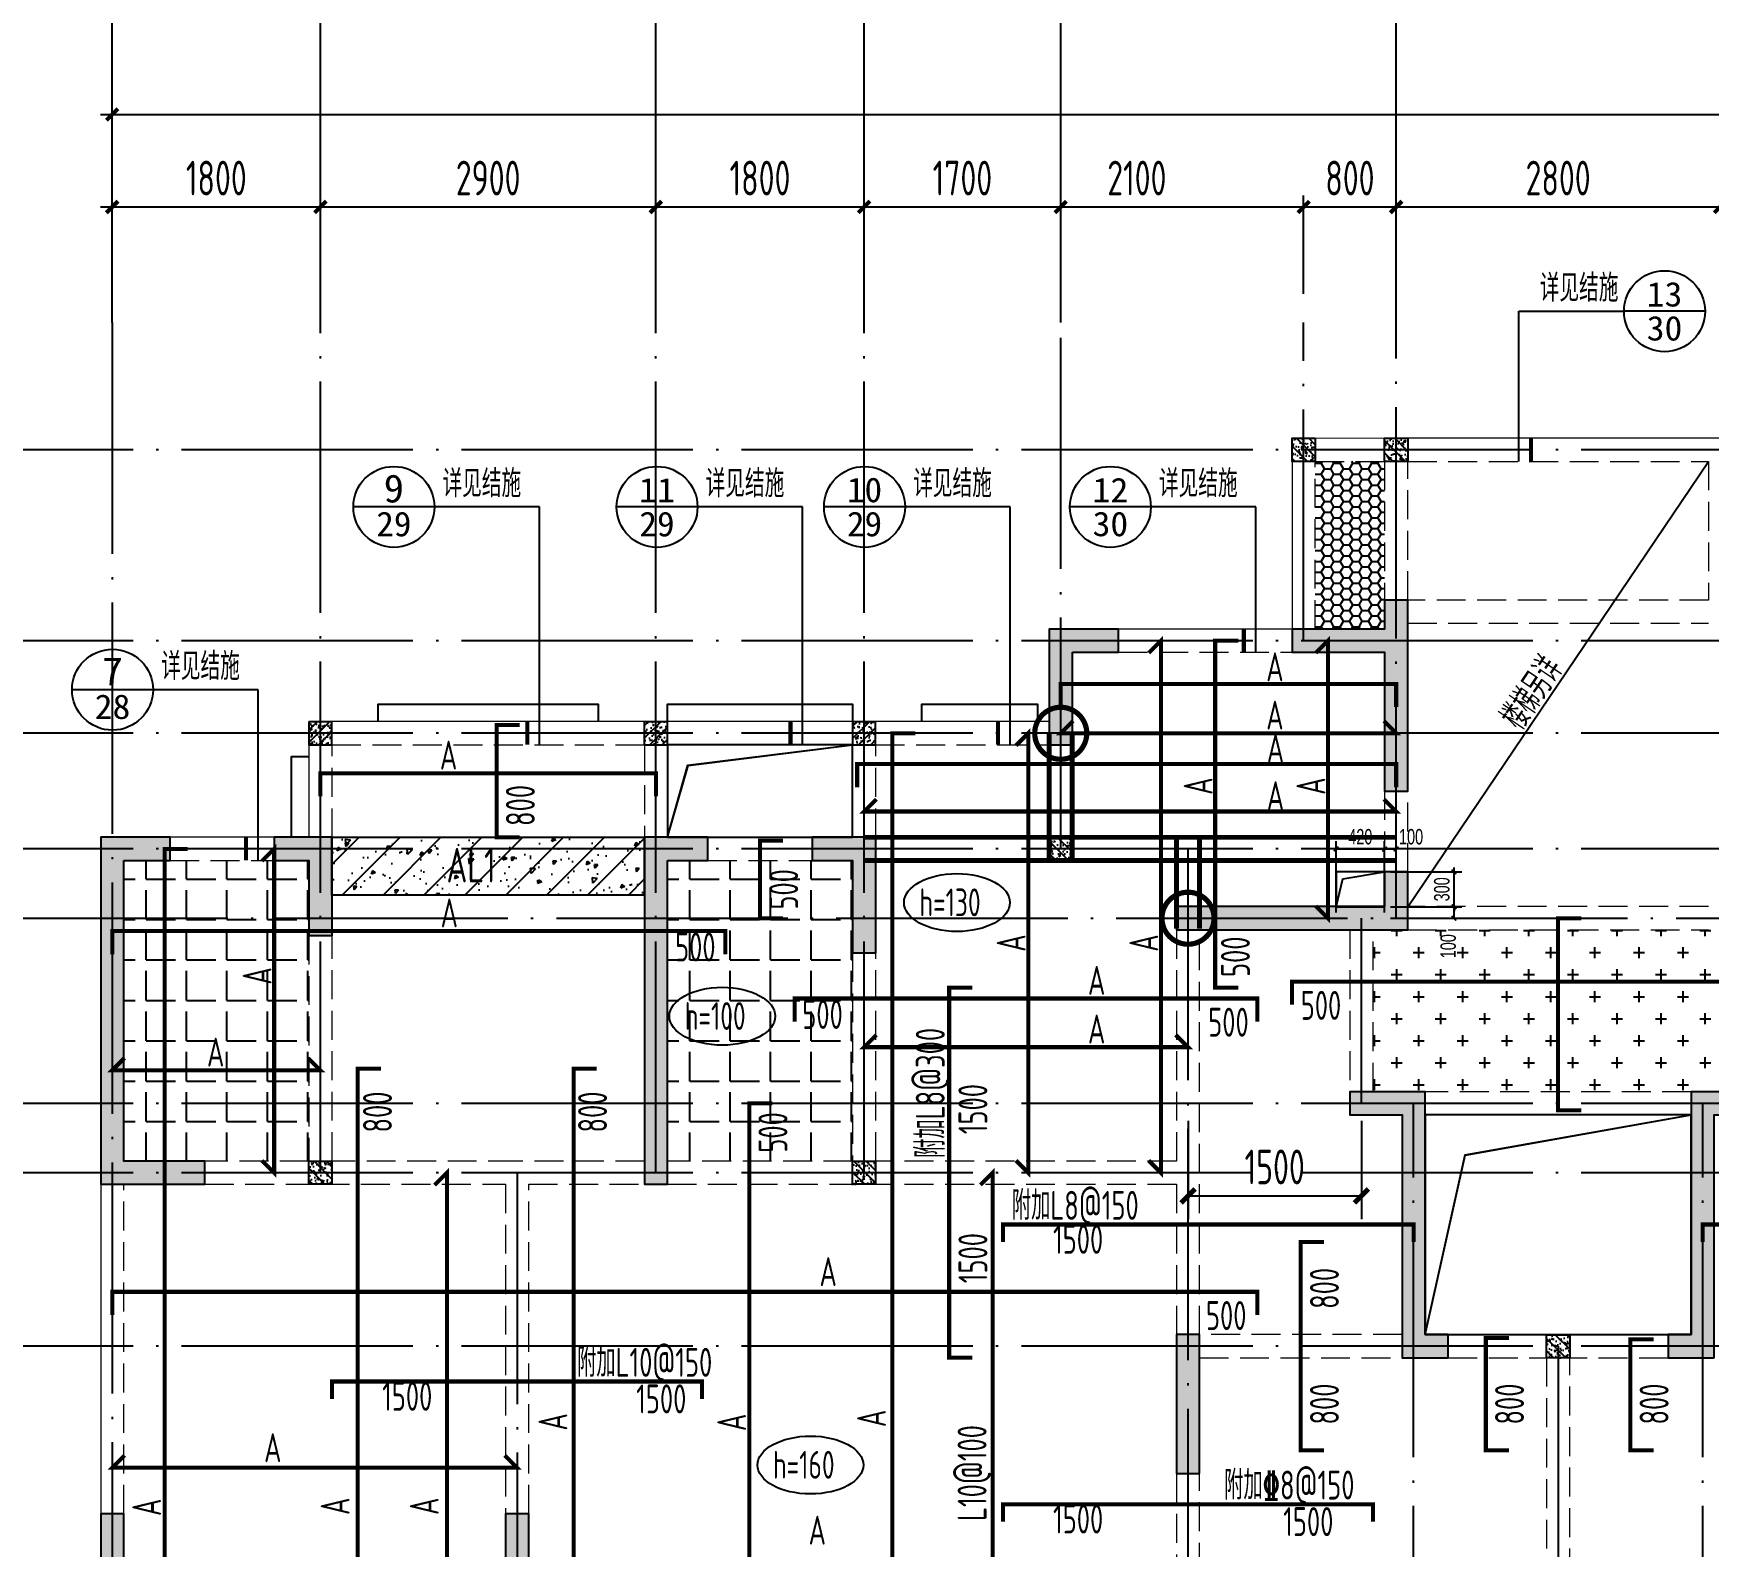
# Model space of a CAD drawing. Extents: x -1712635 to -854203, y -534641 to -21985.
# Drawn here: x -1248353 to -1233873, y -293779 to -280698 of the extents above; entities that cross this region are included whole.
import ezdxf
from ezdxf.enums import TextEntityAlignment as Align

# ---------------------------------------------------------------- set-up
doc = ezdxf.new("R2010")
doc.units = 0
doc.header["$LTSCALE"] = 1000
for name, pattern in [('DASH', [0.35, 0.25, -0.1]), ('DASHED', [0.75, 0.5, -0.25]), ('DOTE', [2.42, 2, -0.2, 0.02, -0.2])]:
    doc.linetypes.add(name, pattern=pattern)
doc.layers.get('0').update_dxf_attribs({"linetype": 'CONTINUOUS'})
doc.layers.get('Defpoints').update_dxf_attribs({"linetype": 'CONTINUOUS'})
doc.layers.add('+公共字体', color=7, linetype='CONTINUOUS', lineweight=20)
for name, color, linetype in [('A-AXIS', 1, 'CONTINUOUS'), ('A-DOTE', 10, 'DOTE'), ('BEAM', 4, 'DASHED'), ('DIM_IDEN', 67, 'CONTINUOUS'), ('PUB_TEXT', 2, 'CONTINUOUS'), ('ROOF', 183, 'CONTINUOUS'), ('S-B板填充', 251, 'CONTINUOUS'), ('S-B板标注', 3, 'CONTINUOUS'), ('S-B板配筋', 6, 'CONTINUOUS'), ('S-B板配筋号', 7, 'CONTINUOUS'), ('S-C承台编号', 6, 'CONTINUOUS'), ('S-D洞口', 4, 'CONTINUOUS'), ('S-D洞口标注', 3, 'CONTINUOUS'), ('S-L主梁线', 4, 'DASH'), ('S-Q墙填充', 252, 'CONTINUOUS'), ('S-Q墙实线', 6, 'CONTINUOUS'), ('S-Q墙标注', 3, 'CONTINUOUS'), ('S-Y一般标注', 3, 'CONTINUOUS'), ('S-板正筋', 2, 'CONTINUOUS'), ('S-构造柱', 212, 'CONTINUOUS'), ('TEXT', 2, 'CONTINUOUS'), ('水平筋标注', 7, 'CONTINUOUS'), ('看线', 251, 'CONTINUOUS')]:
    doc.layers.add(name, color=color, linetype=linetype)
doc.layers.add('配箍校核', color=34, linetype='CONTINUOUS', plot=False)
doc.styles.add('_TCH_AXIS', font='COMPLEX', dxfattribs={"bigfont": 'GBCBIG'})
doc.styles.add('_TCH_LABEL', font='simhei.ttf')
doc.styles.add('TSSD_DIMENSION', font='Tssdeng.shx', dxfattribs={"width": 0.7, "bigfont": 'tssdchn.shx'})
doc.styles.add('TSSD_REIN', font='tssdeng.shx', dxfattribs={"width": 0.7, "height": 300, "bigfont": 'tssdchn.shx'})
doc.styles.add('结构文字', font='zstxt.shx', dxfattribs={"width": 0.7, "bigfont": 'zshz.shx'})
doc.dimstyles.new('STRUCK', dxfattribs={"dimtxt": 400, "dimasz": 121, "dimexe": 200, "dimexo": 150, "dimgap": 115, "dimtad": 1, "dimdec": 0, "dimdsep": 46, "dimtxsty": '结构文字', "dimblk": 'ARCHTICK', "dimcen": 400, "dimclrd": 3, "dimclre": 3, "dimclrt": 7, "dimadec": 0, "dimazin": 0, "dimtfac": 1, "dimtdec": 0, "dimtix": 1, "dimtmove": 2, "dimatfit": 3, "dimldrblk": '_DIMX', "dimfxl": 0, "dimtolj": 1, "dimtzin": 0, "dimarcsym": 0})
doc.dimstyles.new('STRUCK30', dxfattribs={"dimscale": 0.33333, "dimtxt": 400, "dimasz": 121, "dimexe": 200, "dimexo": 150, "dimgap": 115, "dimtad": 1, "dimdec": 0, "dimdsep": 46, "dimtxsty": '结构文字', "dimblk": 'ARCHTICK', "dimcen": 400, "dimclrd": 3, "dimclre": 3, "dimclrt": 7, "dimadec": 0, "dimazin": 0, "dimtfac": 1, "dimtdec": 0, "dimtix": 1, "dimtmove": 2, "dimatfit": 3, "dimldrblk": '_DIMX', "dimfxl": 0, "dimtolj": 1, "dimtzin": 0, "dimarcsym": 0})
doc.dimstyles.new('TSSD_100_100', dxfattribs={"dimtxt": 300, "dimasz": 100, "dimexe": 100, "dimexo": 250, "dimgap": 100, "dimtad": 1, "dimdec": 0, "dimzin": 0, "dimdsep": 46, "dimtxsty": 'TSSD_DIMENSION', "dimblk": 'ARCHTICK', "dimcen": 0, "dimdle": 100, "dimclrt": 7, "dimadec": 0, "dimazin": 0, "dimtfac": 1, "dimtdec": 0, "dimtix": 1, "dimtmove": 2, "dimatfit": 3, "dimldrblk": 'ARCHTICK', "dimfxl": 0, "dimtolj": 1, "dimtzin": 0, "dimarcsym": 0})

# ---------------------------------------------------------------- blocks, each defined once
blk = doc.blocks.new('_ArchTick')
at = {"color": 0, "const_width": 0.35}
blk.add_lwpolyline([(-0.5, -0.5), (0.5, 0.5)], dxfattribs=at)
blk = doc.blocks.new('*D117')
at = {"layer": 'Defpoints', "color": 0}
for p in [(6400, 19250), (4600, 18250), (6400, 18250)]:
    blk.add_point(p, dxfattribs=at)
at = {"layer": 'S-Y一般标注', "color": 0, "lineweight": -2}
for p, q in [((4600, 18500), (4600, 19350)), ((6400, 18500), (6400, 19350)), ((4500, 19250), (6500, 19250))]:
    blk.add_line(p, q, dxfattribs=at)
at = {"layer": 'S-Y一般标注', "color": 0, "lineweight": -2, "xscale": 100, "yscale": 100, "zscale": 100, "rotation": 180}
blk.add_blockref('_ArchTick', (4600, 19250), dxfattribs=at)
at = {"layer": 'S-Y一般标注', "color": 0, "lineweight": -2, "xscale": 100, "yscale": 100, "zscale": 100}
blk.add_blockref('_ArchTick', (6400, 19250), dxfattribs=at)
at = {"layer": 'S-Y一般标注', "color": 7, "insert": (5500, 19500), "char_height": 300, "attachment_point": 5, "style": 'TSSD_DIMENSION'}
blk.add_mtext('\\A1;1800', dxfattribs=at)
blk = doc.blocks.new('*D118')
at = {"layer": 'Defpoints', "color": 0}
for p in [(9300, 19250), (6400, 18250), (9300, 18250)]:
    blk.add_point(p, dxfattribs=at)
at = {"layer": 'S-Y一般标注', "color": 0, "lineweight": -2}
for p, q in [((6400, 18500), (6400, 19350)), ((9300, 18500), (9300, 19350)), ((6300, 19250), (9400, 19250))]:
    blk.add_line(p, q, dxfattribs=at)
at = {"layer": 'S-Y一般标注', "color": 0, "lineweight": -2, "xscale": 100, "yscale": 100, "zscale": 100, "rotation": 180}
blk.add_blockref('_ArchTick', (6400, 19250), dxfattribs=at)
at = {"layer": 'S-Y一般标注', "color": 0, "lineweight": -2, "xscale": 100, "yscale": 100, "zscale": 100}
blk.add_blockref('_ArchTick', (9300, 19250), dxfattribs=at)
at = {"layer": 'S-Y一般标注', "color": 7, "insert": (7850, 19500), "char_height": 300, "attachment_point": 5, "style": 'TSSD_DIMENSION'}
blk.add_mtext('\\A1;2900', dxfattribs=at)
blk = doc.blocks.new('*D119')
at = {"layer": 'Defpoints', "color": 0}
for p in [(11100, 19250), (9300, 18250), (11100, 18250)]:
    blk.add_point(p, dxfattribs=at)
at = {"layer": 'S-Y一般标注', "color": 0, "lineweight": -2}
for p, q in [((9300, 18500), (9300, 19350)), ((11100, 18500), (11100, 19350)), ((9200, 19250), (11200, 19250))]:
    blk.add_line(p, q, dxfattribs=at)
at = {"layer": 'S-Y一般标注', "color": 0, "lineweight": -2, "xscale": 100, "yscale": 100, "zscale": 100, "rotation": 180}
blk.add_blockref('_ArchTick', (9300, 19250), dxfattribs=at)
at = {"layer": 'S-Y一般标注', "color": 0, "lineweight": -2, "xscale": 100, "yscale": 100, "zscale": 100}
blk.add_blockref('_ArchTick', (11100, 19250), dxfattribs=at)
at = {"layer": 'S-Y一般标注', "color": 7, "insert": (10200, 19500), "char_height": 300, "attachment_point": 5, "style": 'TSSD_DIMENSION'}
blk.add_mtext('\\A1;1800', dxfattribs=at)
blk = doc.blocks.new('*D120')
at = {"layer": 'Defpoints', "color": 0}
for p in [(12800, 19250), (11100, 18250), (12800, 18250)]:
    blk.add_point(p, dxfattribs=at)
at = {"layer": 'S-Y一般标注', "color": 0, "lineweight": -2}
for p, q in [((11100, 18500), (11100, 19350)), ((12800, 18500), (12800, 19350)), ((11000, 19250), (12900, 19250))]:
    blk.add_line(p, q, dxfattribs=at)
at = {"layer": 'S-Y一般标注', "color": 0, "lineweight": -2, "xscale": 100, "yscale": 100, "zscale": 100, "rotation": 180}
blk.add_blockref('_ArchTick', (11100, 19250), dxfattribs=at)
at = {"layer": 'S-Y一般标注', "color": 0, "lineweight": -2, "xscale": 100, "yscale": 100, "zscale": 100}
blk.add_blockref('_ArchTick', (12800, 19250), dxfattribs=at)
at = {"layer": 'S-Y一般标注', "color": 7, "insert": (11950, 19500), "char_height": 300, "attachment_point": 5, "style": 'TSSD_DIMENSION'}
blk.add_mtext('\\A1;1700', dxfattribs=at)
blk = doc.blocks.new('*D121')
at = {"layer": 'Defpoints', "color": 0}
for p in [(14900, 19250), (12800, 18250), (14900, 18250)]:
    blk.add_point(p, dxfattribs=at)
at = {"layer": 'S-Y一般标注', "color": 0, "lineweight": -2}
for p, q in [((12800, 18500), (12800, 19350)), ((14900, 18500), (14900, 19350)), ((12700, 19250), (15000, 19250))]:
    blk.add_line(p, q, dxfattribs=at)
at = {"layer": 'S-Y一般标注', "color": 0, "lineweight": -2, "xscale": 100, "yscale": 100, "zscale": 100, "rotation": 180}
blk.add_blockref('_ArchTick', (12800, 19250), dxfattribs=at)
at = {"layer": 'S-Y一般标注', "color": 0, "lineweight": -2, "xscale": 100, "yscale": 100, "zscale": 100}
blk.add_blockref('_ArchTick', (14900, 19250), dxfattribs=at)
at = {"layer": 'S-Y一般标注', "color": 7, "insert": (13458, 19500), "char_height": 300, "attachment_point": 5, "style": 'TSSD_DIMENSION'}
blk.add_mtext('\\A1;2100', dxfattribs=at)
blk = doc.blocks.new('*D122')
at = {"layer": 'Defpoints', "color": 0}
for p in [(18500, 19250), (15700, 18250), (18500, 18250)]:
    blk.add_point(p, dxfattribs=at)
at = {"layer": 'S-Y一般标注', "color": 0, "lineweight": -2}
for p, q in [((15700, 18500), (15700, 19350)), ((18500, 18500), (18500, 19350)), ((15600, 19250), (18600, 19250))]:
    blk.add_line(p, q, dxfattribs=at)
at = {"layer": 'S-Y一般标注', "color": 0, "lineweight": -2, "xscale": 100, "yscale": 100, "zscale": 100, "rotation": 180}
blk.add_blockref('_ArchTick', (15700, 19250), dxfattribs=at)
at = {"layer": 'S-Y一般标注', "color": 0, "lineweight": -2, "xscale": 100, "yscale": 100, "zscale": 100}
blk.add_blockref('_ArchTick', (18500, 19250), dxfattribs=at)
at = {"layer": 'S-Y一般标注', "color": 7, "insert": (17100, 19500), "char_height": 300, "attachment_point": 5, "style": 'TSSD_DIMENSION'}
blk.add_mtext('\\A1;2800', dxfattribs=at)
blk = doc.blocks.new('*D139')
at = {"layer": 'Defpoints', "color": 0}
for p in [(54600, 20050), (4600, 18250), (54600, 18250)]:
    blk.add_point(p, dxfattribs=at)
at = {"layer": 'S-Y一般标注', "color": 0, "lineweight": -2}
for p, q in [((4600, 18500), (4600, 20150)), ((54600, 18500), (54600, 20150)), ((4500, 20050), (54700, 20050))]:
    blk.add_line(p, q, dxfattribs=at)
at = {"layer": 'S-Y一般标注', "color": 0, "lineweight": -2, "xscale": 100, "yscale": 100, "zscale": 100, "rotation": 180}
blk.add_blockref('_ArchTick', (4600, 20050), dxfattribs=at)
at = {"layer": 'S-Y一般标注', "color": 0, "lineweight": -2, "xscale": 100, "yscale": 100, "zscale": 100}
blk.add_blockref('_ArchTick', (54600, 20050), dxfattribs=at)
at = {"layer": 'S-Y一般标注', "color": 7, "insert": (29600, 20300), "char_height": 300, "attachment_point": 5, "style": 'TSSD_DIMENSION'}
blk.add_mtext('\\A1;50000', dxfattribs=at)
blk = doc.blocks.new('*D150')
at = {"layer": 'Defpoints', "color": 0}
for p in [(15700, 19250), (14900, 18250), (15700, 18250)]:
    blk.add_point(p, dxfattribs=at)
at = {"layer": 'S-Y一般标注', "color": 0, "lineweight": -2}
for p, q in [((14900, 18500), (14900, 19350)), ((15700, 18500), (15700, 19350)), ((14800, 19250), (15800, 19250))]:
    blk.add_line(p, q, dxfattribs=at)
at = {"layer": 'S-Y一般标注', "color": 0, "lineweight": -2, "xscale": 100, "yscale": 100, "zscale": 100, "rotation": 180}
blk.add_blockref('_ArchTick', (14900, 19250), dxfattribs=at)
at = {"layer": 'S-Y一般标注', "color": 0, "lineweight": -2, "xscale": 100, "yscale": 100, "zscale": 100}
blk.add_blockref('_ArchTick', (15700, 19250), dxfattribs=at)
at = {"layer": 'S-Y一般标注', "color": 7, "insert": (15300, 19500), "char_height": 300, "attachment_point": 5, "style": 'TSSD_DIMENSION'}
blk.add_mtext('\\A1;800', dxfattribs=at)
blk = doc.blocks.new('20210729.03504727')
at = {"layer": '看线', "color": 202, "ltscale": 0.5}
for points in [[(1800, 10800), (1800, 10950), (3700, 10950), (3700, 10800)], [(4300, 10800), (4300, 10950), (5900, 10950), (5900, 10800)], [(6500, 10800), (6500, 10950), (7500, 10950), (7500, 10800)], [(1050, 9800), (1050, 10500), (1200, 10500)]]:
    blk.add_lwpolyline(points, dxfattribs=at)
blk = doc.blocks.new('*D1381')
at = {"layer": 'Defpoints', "color": 0}
for p in [(-1236673, -287947), (-1236073, -287947), (-1236673, -288247)]:
    blk.add_point(p, dxfattribs=at)
at = {"layer": 'S-D洞口标注', "color": 3, "lineweight": -2}
for p, q in [((-1236623, -287947), (-1236006, -287947)), ((-1236073, -287947), (-1236073, -287907)), ((-1236073, -288247), (-1236073, -287947)), ((-1236623, -288247), (-1236006, -288247)), ((-1236073, -288247), (-1236073, -288287))]:
    blk.add_line(p, q, dxfattribs=at)
at = {"layer": 'S-D洞口标注', "color": 3, "lineweight": -2, "xscale": 40.33293, "yscale": 40.33293, "zscale": 40.33293}
for p, rotation in [((-1236073, -287947), 270), ((-1236073, -288247), 90)]:
    blk.add_blockref('_ArchTick', p, dxfattribs=dict(at, rotation=rotation))
at = {"layer": 'S-D洞口标注', "color": 7, "insert": (-1236178, -288097), "char_height": 133.3, "attachment_point": 5, "rotation": 90, "style": '结构文字'}
blk.add_mtext('\\A1;300', dxfattribs=at)
blk = doc.blocks.new('_DIMX')
blk.add_line((-150, 0), (150, 0))
at = {"const_width": 50}
blk.add_lwpolyline([(-70, -70), (70, 70)], dxfattribs=at)
blk = doc.blocks.new('*D1382')
at = {"layer": 'Defpoints', "color": 0}
for p in [(-1236673, -287748), (-1237093, -288348), (-1236673, -288347)]:
    blk.add_point(p, dxfattribs=at)
at = {"layer": 'S-D洞口标注', "color": 3, "lineweight": -2}
for p, q in [((-1237093, -288298), (-1237093, -287681)), ((-1236673, -288297), (-1236673, -287681)), ((-1237093, -287748), (-1236673, -287748))]:
    blk.add_line(p, q, dxfattribs=at)
at = {"layer": 'S-D洞口标注', "color": 3, "lineweight": -2, "xscale": 40.33293, "yscale": 40.33293, "zscale": 40.33293, "rotation": 180}
blk.add_blockref('_ArchTick', (-1237093, -287748), dxfattribs=at)
at = {"layer": 'S-D洞口标注', "color": 3, "lineweight": -2, "xscale": 40.33293, "yscale": 40.33293, "zscale": 40.33293}
blk.add_blockref('_ArchTick', (-1236673, -287748), dxfattribs=at)
at = {"layer": 'S-D洞口标注', "color": 7, "insert": (-1236883, -287643), "char_height": 133.3, "attachment_point": 5, "style": '结构文字'}
blk.add_mtext('\\A1;420', dxfattribs=at)
blk = doc.blocks.new('*D1383')
at = {"layer": 'Defpoints', "color": 0}
for p in [(-1236573, -287748), (-1236673, -288347), (-1236573, -288347)]:
    blk.add_point(p, dxfattribs=at)
at = {"layer": 'S-D洞口标注', "color": 3, "lineweight": -2}
for p, q in [((-1236673, -288297), (-1236673, -287681)), ((-1236573, -288297), (-1236573, -287681)), ((-1236673, -287748), (-1236573, -287748))]:
    blk.add_line(p, q, dxfattribs=at)
at = {"layer": 'S-D洞口标注', "color": 3, "lineweight": -2, "xscale": 40.33293, "yscale": 40.33293, "zscale": 40.33293, "rotation": 180}
blk.add_blockref('_ArchTick', (-1236673, -287748), dxfattribs=at)
at = {"layer": 'S-D洞口标注', "color": 3, "lineweight": -2, "xscale": 40.33293, "yscale": 40.33293, "zscale": 40.33293}
blk.add_blockref('_ArchTick', (-1236573, -287748), dxfattribs=at)
at = {"layer": 'S-D洞口标注', "color": 7, "insert": (-1236444, -287643), "char_height": 133.3, "attachment_point": 5, "style": '结构文字'}
blk.add_mtext('\\A1;100', dxfattribs=at)
blk = doc.blocks.new('*D1384')
at = {"layer": 'Defpoints', "color": 0}
for p in [(-1236673, -288247), (-1236073, -288247), (-1236673, -288347)]:
    blk.add_point(p, dxfattribs=at)
at = {"layer": 'S-D洞口标注', "color": 3, "lineweight": -2}
for p, q in [((-1236623, -288247), (-1236006, -288247)), ((-1236073, -288347), (-1236073, -288247)), ((-1236623, -288347), (-1236006, -288347))]:
    blk.add_line(p, q, dxfattribs=at)
at = {"layer": 'S-D洞口标注', "color": 3, "lineweight": -2, "xscale": 40.33293, "yscale": 40.33293, "zscale": 40.33293}
for p, rotation in [((-1236073, -288247), 90), ((-1236073, -288347), 270)]:
    blk.add_blockref('_ArchTick', p, dxfattribs=dict(at, rotation=rotation))
at = {"layer": 'S-D洞口标注', "color": 7, "insert": (-1236123, -288589), "char_height": 133.3, "attachment_point": 5, "rotation": 90, "style": '结构文字'}
blk.add_mtext('\\A1;100', dxfattribs=at)
blk = doc.blocks.new('20210803.22403995')
at = {"layer": '+公共字体', "color": 2, "const_width": 45}
for points in [[(-856038, -168387, 1), (-856038, -167937, 1), (-856038, -168387, -1)], [(-854938, -169986, 1), (-854938, -169536, 1), (-854938, -169986, -1)]]:
    blk.add_lwpolyline(points, format="xyb", dxfattribs=at)
blk = doc.blocks.new('20210807.15312446')
at = {"layer": 'S-Q墙填充'}
h = blk.add_hatch(color=252, dxfattribs=at)
h.dxf.hatch_style = 1
h.paths.add_polyline_path([(72216, 67840), (72216, 68190), (72016, 68190), (72016, 67940), (71216, 67940), (71216, 67740), (72016, 67740), (72016, 66540), (72216, 66540)])
h = blk.add_hatch(color=252, dxfattribs=at)
h.dxf.hatch_style = 1
h.paths.add_polyline_path([(69316, 67740), (69716, 67740), (69716, 67940), (69116, 67940), (69116, 66940), (69316, 66940)])
h = blk.add_hatch(color=252, dxfattribs=at)
h.dxf.hatch_style = 1
h.paths.add_polyline_path([(61116, 65940), (61516, 65940), (61516, 66140), (60916, 66140), (60916, 63140), (61816, 63140), (61816, 63340), (61116, 63340)])
h = blk.add_hatch(color=252, dxfattribs=at)
h.dxf.hatch_style = 1
h.paths.add_polyline_path([(62916, 66140), (62416, 66140), (62416, 65940), (62716, 65940), (62716, 65290), (62916, 65290)])
h = blk.add_hatch(color=252, dxfattribs=at)
h.dxf.hatch_style = 1
h.paths.add_polyline_path([(65816, 65940), (66166, 65940), (66166, 66140), (65616, 66140), (65616, 63140), (65816, 63140)])
h = blk.add_hatch(color=252, dxfattribs=at)
h.dxf.hatch_style = 1
h.paths.add_polyline_path([(67616, 66140), (67066, 66140), (67066, 65940), (67416, 65940), (67416, 65140), (67616, 65140)])
h = blk.add_hatch(color=252, dxfattribs=at)
h.dxf.hatch_style = 1
h.paths.add_polyline_path([(72216, 65340), (72216, 65840), (72016, 65840), (72016, 65540), (71816, 65540), (70216, 65540), (70216, 65340), (71816, 65340)])
h = blk.add_hatch(color=252, dxfattribs=at)
h.dxf.hatch_style = 1
h.paths.add_polyline_path([(72366, 61840), (72366, 63940), (71716, 63940), (71716, 63740), (72166, 63740), (72166, 61640), (72566, 61640), (72566, 61840)])
h = blk.add_hatch(color=252, dxfattribs=at)
h.dxf.hatch_style = 1
h.paths.add_polyline_path([(74866, 61640), (74866, 63740), (75316, 63740), (75316, 63940), (74666, 63940), (74666, 61840), (74466, 61840), (74466, 61640)])
h = blk.add_hatch(color=252, dxfattribs=at)
h.dxf.hatch_style = 1
h.paths.add_polyline_path([(70416, 60640), (70416, 61840), (70216, 61840), (70216, 60640)])
h = blk.add_hatch(color=252, dxfattribs=at)
h.dxf.hatch_style = 1
h.paths.add_polyline_path([(61116, 58640), (61116, 60290), (60916, 60290), (60916, 58640)])
h = blk.add_hatch(color=252, dxfattribs=at)
h.dxf.hatch_style = 1
h.paths.add_polyline_path([(64616, 60290), (64416, 60290), (64416, 58840), (63716, 58840), (63616, 58840), (63616, 58640), (63716, 58640), (64616, 58640)])
at = {"layer": 'S-D洞口', "color": 5}
for points in [[(65816, 66140), (67416, 66140), (67416, 66940), (65816, 66940), (65816, 66140), (65993, 66762), (67416, 66940)], [(72366, 61840), (74666, 61840), (74666, 63740), (72366, 63740), (72366, 61840), (72712, 63393), (74666, 63740)]]:
    blk.add_lwpolyline(points, dxfattribs=at)
at = {"layer": 'S-L主梁线', "linetype": 'ByBlock', "lineweight": 18}
for p, q in [((72116, 69590), (71215, 69589)), ((71215, 69589), (71216, 67940)), ((74915, 69590), (72116, 69590)), ((71216, 67940), (69716, 67940)), ((62716, 67140), (62716, 66140)), ((65716, 67140), (62716, 67140)), ((67516, 67140), (65716, 67140)), ((69116, 67140), (67516, 67140)), ((65816, 66940), (67416, 66940)), ((65816, 66140), (65816, 66940)), ((67416, 66940), (67416, 66140)), ((62416, 66140), (61516, 66140)), ((67066, 66140), (66166, 66140)), ((72366, 63740), (74666, 63740)), ((60916, 63140), (60916, 60290)), ((73516, 61840), (72566, 61840)), ((74466, 61840), (73516, 61840))]:
    blk.add_line(p, q, dxfattribs=at)
at = {"layer": 'S-L主梁线', "linetype": 'DASH', "lineweight": 18}
for p, q in [((71415, 69389), (72016, 69390)), ((71416, 67940), (71415, 69389)), ((72016, 69390), (72016, 68190)), ((72216, 69390), (74815, 69390)), ((72216, 68190), (72216, 69390)), ((74815, 69390), (74816, 68190)), ((74816, 68190), (72216, 68190)), ((72216, 67990), (74816, 67990)), ((69716, 67740), (71216, 67740)), ((62916, 66940), (65616, 66940)), ((62916, 66140), (62916, 66940)), ((65616, 66940), (65616, 66140)), ((67616, 66940), (69116, 66940)), ((67616, 66140), (67616, 66940)), ((72016, 66540), (72016, 65840)), ((72216, 65840), (72216, 66540)), ((61516, 65940), (62416, 65940)), ((66166, 65940), (67066, 65940)), ((74816, 65540), (72216, 65540)), ((70216, 65340), (70216, 63340)), ((70416, 63240), (70416, 65340)), ((71716, 65340), (71716, 63940)), ((71916, 63940), (71916, 65340)), ((72216, 65340), (74816, 65340)), ((62716, 65290), (62716, 63340)), ((62916, 63340), (62916, 65290)), ((67416, 65140), (67416, 63340)), ((67616, 63340), (67616, 65140)), ((74666, 63940), (72366, 63940)), ((62716, 63340), (61816, 63340)), ((64516, 63340), (62916, 63340)), ((65616, 63340), (64516, 63340)), ((67416, 63340), (65816, 63340)), ((70216, 63340), (67616, 63340)), ((61116, 60290), (61116, 63140)), ((61816, 63140), (62816, 63140)), ((62816, 63140), (64416, 63140)), ((64416, 63140), (64416, 60290)), ((64616, 63140), (65616, 63140)), ((64616, 60290), (64616, 63140)), ((65816, 63140), (67516, 63140)), ((67516, 63140), (70216, 63140)), ((70216, 63140), (70216, 61840)), ((70416, 61840), (70416, 63240)), ((72166, 61840), (70416, 61840)), ((70416, 61640), (72166, 61640)), ((72566, 61640), (73516, 61640)), ((73416, 61640), (73416, 57640)), ((73516, 61640), (74466, 61640)), ((73616, 57640), (73616, 61640)), ((70216, 60640), (70216, 59090)), ((70416, 59090), (70416, 60640))]:
    blk.add_line(p, q, dxfattribs=at)
at = {"layer": 'S-Q墙实线'}
for points in [[(72216, 67840), (72216, 68190), (72016, 68190), (72016, 67940), (71216, 67940), (71216, 67740), (72016, 67740), (72016, 66540), (72216, 66540), (72216, 67840)], [(63716, 58840), (63616, 58840), (63616, 58640), (63716, 58640), (64616, 58640), (64616, 60290), (64416, 60290), (64416, 58840), (63716, 58840)]]:
    blk.add_lwpolyline(points, dxfattribs=at)
for points in [[(69316, 67740), (69716, 67740), (69716, 67940), (69116, 67940), (69116, 66940), (69316, 66940)], [(61116, 65940), (61516, 65940), (61516, 66140), (60916, 66140), (60916, 63140), (61816, 63140), (61816, 63340), (61116, 63340)], [(62916, 66140), (62416, 66140), (62416, 65940), (62716, 65940), (62716, 65290), (62916, 65290)], [(65816, 65940), (66166, 65940), (66166, 66140), (65616, 66140), (65616, 63140), (65816, 63140)], [(67616, 66140), (67066, 66140), (67066, 65940), (67416, 65940), (67416, 65140), (67616, 65140)], [(72216, 65340), (72216, 65840), (72016, 65840), (72016, 65540), (71816, 65540), (70216, 65540), (70216, 65340), (71816, 65340)], [(72366, 61840), (72366, 63940), (71716, 63940), (71716, 63740), (72166, 63740), (72166, 61640), (72566, 61640), (72566, 61840)], [(74866, 61640), (74866, 63740), (75316, 63740), (75316, 63940), (74666, 63940), (74666, 61840), (74466, 61840), (74466, 61640)], [(70416, 60640), (70416, 61840), (70216, 61840), (70216, 60640)], [(61116, 58640), (61116, 60290), (60916, 60290), (60916, 58640)]]:
    blk.add_lwpolyline(points, close=True, dxfattribs=at)
blk = doc.blocks.new('20210730.02141516')
at = {"layer": 'S-构造柱'}
h = blk.add_hatch(dxfattribs=at)
h.set_pattern_fill('ARMORED', color=256, scale=15, angle=-90, style=0)
h.set_pattern_definition([(320, (-154189.41, 3278673.45), (-9.4128202, -107.5890274), [11.25, -123.75]), (265, (-154189.41, 3278673.45), (112.82882, 20.8127), [9, -99]), (10.4514, (-154190.19, 3278664.49), (103.4159313, -86.7764073), [9.5610285, -105.1713168]), (316.1842, (-154159.41, 3278673.45), (-24.827852, -160.0861573), [16.875, -185.625]), (6.6356, (-154161.48, 3278660.11), (146.117681, -140.199406), [14.341543, -157.75695]), (261.1842, (-154159.41, 3278673.45), (146.11779, -140.199292), [13.5, -148.5]), (291, (-154166.91, 3278658.45), (-60.3928336, -89.5360578), [11.25, -123.75]), (236, (-154166.91, 3278658.45), (108.7725068, -36.4972998), [9, -99]), (341.4514, (-154171.94, 3278650.99), (48.3795745, -126.0333943), [9.5610285, -105.1713168]), (307.5, (-154189.41, 3278673.454), (49.93407807, -1.8239783), [0, -97.8, 0, -100.5, 0, -99.375]), (277.5, (-154189.41, 3278673.454), (59.1617568, -39.4604306), [0, -57.3, 0, -95.55, 0, -37.875]), (237.5, (-154189.41, 3278706.904), (-3.38323076, -80.07336543), [0, -37.5, 0, -117, 0, -155.25]), (227.5, (-154189.41, 3278721.904), (15.0157473, -87.4779254), [0, -48.75, 0, -77.7, 0, -110.25]), (315, (-154189.41, 3278673.454), (53.0330086, 53.0330086), [])])
h.paths.add_polyline_path([(200, 200), (200, 0), (0, 0), (0, 200)])
blk.add_lwpolyline([(200, 200), (200, 0), (0, 0), (0, 200)], close=True, dxfattribs=at)
blk = doc.blocks.new('20210809.18285270')
at = {"layer": 'ROOF', "rotation": 359.9999999538236}
for p in [(10300, 12550), (11100, 12550), (8200, 9100)]:
    blk.add_blockref('20210730.02141516', p, dxfattribs=at)
at = {"layer": 'ROOF', "xscale": -1}
for p in [(2000, 10100), (4900, 10100), (6700, 10100)]:
    blk.add_blockref('20210730.02141516', p, dxfattribs=at)
at = {"layer": 'ROOF'}
for p in [(1800, 6300), (6500, 6300), (12500, 4800)]:
    blk.add_blockref('20210730.02141516', p, dxfattribs=at)
blk = doc.blocks.new('*D401')
at = {"layer": 'Defpoints', "color": 0}
for p in [(-205458, -4859), (-203959, -4859), (-203959, -5659)]:
    blk.add_point(p, dxfattribs=at)
at = {"layer": 'S-Q墙标注', "color": 3, "lineweight": -2}
for p, q in [((-205458, -5009), (-205458, -5859)), ((-203959, -5009), (-203959, -5859)), ((-205458, -5659), (-203959, -5659))]:
    blk.add_line(p, q, dxfattribs=at)
at = {"layer": 'S-Q墙标注', "color": 3, "lineweight": -2, "xscale": 121, "yscale": 121, "zscale": 121, "rotation": 180}
blk.add_blockref('_ArchTick', (-205458, -5659), dxfattribs=at)
at = {"layer": 'S-Q墙标注', "color": 3, "lineweight": -2, "xscale": 121, "yscale": 121, "zscale": 121}
blk.add_blockref('_ArchTick', (-203959, -5659), dxfattribs=at)
at = {"layer": 'S-Q墙标注', "color": 7, "insert": (-204709, -5409), "char_height": 300, "attachment_point": 5, "style": 'TSSD_REIN'}
blk.add_mtext('\\A1;1500', dxfattribs=at)
blk = doc.blocks.new('20210811.10050802')
at = {"layer": 'DIM_IDEN'}
for p, q in [((12508, 15853), (13417, 15853)), ((12508, 14555), (12508, 15853)), ((14117, 15853), (13417, 15853)), ((3132, 14161), (2432, 14161)), ((4041, 14161), (3132, 14161)), ((4041, 12105), (4041, 14161)), ((5407, 14161), (4707, 14161)), ((6316, 14161), (5407, 14161)), ((6316, 12105), (6316, 14161)), ((7201, 14161), (6501, 14161)), ((8110, 14161), (7201, 14161)), ((8110, 12105), (8110, 14161)), ((9326, 14161), (8626, 14161)), ((10235, 14161), (9326, 14161)), ((10235, 12905), (10235, 14161)), ((700, 12581), (0, 12581)), ((1609, 12581), (700, 12581)), ((1609, 11105), (1609, 12581))]:
    blk.add_line(p, q, dxfattribs=at)
at = {"layer": 'DIM_IDEN', "const_width": 35}
for points in [[(12613, 14555), (12613, 14755)], [(10130, 12905), (10130, 13105)], [(3936, 12105), (3936, 12305)], [(6211, 12105), (6211, 12305)], [(8005, 12105), (8005, 12305)], [(1504, 11105), (1504, 11305)]]:
    blk.add_lwpolyline(points, dxfattribs=at)
at = {"layer": 'DIM_IDEN'}
for centre in [(13767, 15853), (2782, 14161), (5057, 14161), (6851, 14161), (8976, 14161), (350, 12581)]:
    blk.add_circle(centre, 350, dxfattribs=at)
at = {"layer": 'PUB_TEXT', "style": '_TCH_AXIS'}
for p in [(12688, 15936), (3202, 14245), (5477, 14245), (7271, 14245), (9396, 14245), (770, 12665)]:
    blk.add_text('详见结施', height=236.3, dxfattribs=at).set_placement(p)
at = {"layer": 'PUB_TEXT', "style": '_TCH_LABEL'}
for s, height, width, p, p2 in [('13', 212.7, 1.00565, (13613, 15894), (13921, 15894)), ('30', 212.7, 1.00565, (13613, 15600), (13921, 15600)), ('9', 242, 1.011364, (2694, 14200), (2870, 14200)), ('11', 210.8, 1.034884, (4900, 14202), (5214, 14202)), ('10', 213.8, 0.988889, (6699, 14202), (7003, 14202)), ('12', 211.6, 1.022989, (8821, 14202), (9132, 14202)), ('29', 213.8, 0.988889, (2630, 13907), (2934, 13907)), ('29', 213.8, 0.988889, (4905, 13907), (5209, 13907)), ('29', 213.8, 0.988889, (6699, 13907), (7003, 13907)), ('30', 212.7, 1.00565, (8823, 13908), (9130, 13908)), ('7', 241, 1.053254, (259, 12620), (441, 12620)), ('28', 212.3, 1.011364, (196, 12328), (504, 12328))]:
    blk.add_text(s, height=height, dxfattribs=dict(at, width=width)).set_placement(p, p2, align=Align.FIT)
blk = doc.blocks.new('20210726.16395156')
at = {"layer": 'A-AXIS'}
for p, q in [((4600, 18249.9), (4600, 21049.9)), ((6400, 18249.9), (6400, 21049.9)), ((9300, 18249.9), (9300, 21049.9)), ((11100, 18249.9), (11100, 21049.9)), ((12800, 18249.9), (12800, 21049.9)), ((15700, 18249.9), (15700, 21049.9))]:
    blk.add_line(p, q, dxfattribs=at)
at = {"layer": 'A-DOTE'}
for p, q in [((4600, 18249.9), (4600, 3600)), ((6400, 10900), (6400, 18249.9)), ((9300, 10900), (9300, 18249.9)), ((11100, 10900), (11100, 18249.9)), ((12800, 13700), (12800, 18249.9)), ((14900, 15500), (14900, 18249.9)), ((15700, 13100.3), (15700, 18249.9)), ((55600, 17150), (3600, 17150)), ((55600, 15500), (3600, 15500)), ((55600, 14700), (3600, 14700)), ((55600, 13700), (3600, 13700)), ((13900.2, 13700), (13900, 3600)), ((3600, 13100.3), (55600, 13100.3)), ((15400, 11500), (15400, 13100)), ((55600, 11500), (3600, 11500)), ((15850, 3600), (15850, 11500)), ((18350, 3600.1), (18350, 11500)), ((55600, 10900), (3600, 10900)), ((8100, 10900), (8100, 3600)), ((55600, 9400), (3600, 9400)), ((17100, 9400), (17100, 3600))]:
    blk.add_line(p, q, dxfattribs=at)
at = {"layer": 'S-Y一般标注'}
for base, p1, p2, picture, middle in [((54600, 20049.9), (4600, 18249.9), (54600, 18249.9), '*D139', (29600, 20299.9)), ((6400, 19249.9), (4600, 18249.9), (6400, 18249.9), '*D117', (5500, 19499.9)), ((9300, 19249.9), (6400, 18249.9), (9300, 18249.9), '*D118', (7850, 19499.9)), ((11100, 19249.9), (9300, 18249.9), (11100, 18249.9), '*D119', (10200, 19499.9)), ((12800, 19249.9), (11100, 18249.9), (12800, 18249.9), '*D120', (11950, 19499.9)), ((15700, 19249.9), (14900, 18249.9), (15700, 18249.9), '*D150', (15300, 19499.9)), ((18500, 19249.9), (15700, 18249.9), (18500, 18249.9), '*D122', (17100, 19499.9))]:
    dim = blk.add_linear_dim(base=base, p1=p1, p2=p2, dimstyle='TSSD_100_100', dxfattribs=at)
    dim.commit()
    dim.dimension.update_dxf_attribs({"geometry": picture, "text_midpoint": middle})
dim = blk.add_linear_dim(base=(14900, 19249.9), p1=(12800, 18249.9), p2=(14900, 18249.9), dimstyle='TSSD_100_100', dxfattribs=at)
dim.commit()
dim.dimension.update_dxf_attribs({"geometry": '*D121', "text_midpoint": (13458.1, 19499.9), "dimtype": 128})
blk = doc.blocks.new('20210810.19092027')
at = {"layer": 'S-Q墙标注'}
dim = blk.add_linear_dim(base=(96017.8, 61274), p1=(94518, 62074), p2=(96017.8, 62074), dimstyle='STRUCK', override={"dimtxt": 300, "dimgap": 100, "dimtxsty": 'TSSD_REIN'}, dxfattribs=at)
dim.commit()
dim.dimension.update_dxf_attribs({"geometry": '*D401', "text_midpoint": (95267.9, 61524), "insert": (299976.5, 66933)})

msp = doc.modelspace()

# ---------------------------------------------------------------- hatches: boundary and pattern name
at = {"layer": 'BEAM', "linetype": 'ByBlock'}
h = msp.add_hatch(dxfattribs=at)
h.set_pattern_fill('ARMORED', color=252, scale=50, angle=180, style=0)
h.set_pattern_definition([(230, (-1463543.95, 1626273.88), (-358.63009, 31.376067), [37.5, -412.5]), (175, (-1463543.95, 1626273.88), (69.37567, -376.09607), [30, -330]), (280.4514, (-1463573.83, 1626276.5), (-289.25469, -344.71977), [31.870095, -350.571056]), (226.1842, (-1463543.95, 1626173.9), (-533.62052, 82.75951), [56.25, -618.75]), (276.6356, (-1463588.4, 1626180.8), (-467.33135, -487.05894), [47.80514, -525.8565]), (171.1842, (-1463543.95, 1626173.9), (-467.33097, -487.0593), [45, -495]), (201, (-1463593.95, 1626198.88), (-298.453526, 201.309445), [37.5, -412.5]), (146, (-1463593.95, 1626198.88), (-121.657666, -362.57502), [30, -330]), (251.4514, (-1463618.8, 1626215.65), (-420.111314, -161.26525), [31.870095, -350.571056]), (217.5, (-1463543.95, 1626273.88), (-6.079928, -166.446927), [0, -326, 0, -335, 0, -331.25]), (187.5, (-1463543.95, 1626273.88), (-131.534769, -197.205856), [0, -191, 0, -318.5, 0, -126.25]), (147.5, (-1463432.45, 1626273.88), (-266.911218, 11.277436), [0, -125, 0, -390, 0, -517.5]), (137.5, (-1463382.45, 1626273.88), (-291.593085, -50.05249), [0, -162.5, 0, -259, 0, -367.5]), (225, (-1463543.95, 1626273.88), (176.776695, -176.776695), [])])
h.paths.add_polyline_path([(-1243072.81, -288147.42), (-1245772.81, -288147.42), (-1245772.81, -287647.42), (-1243072.81, -287647.42)])
at = {"layer": 'S-B板填充', "linetype": 'ByBlock'}
h = msp.add_hatch(dxfattribs=at)
h.set_pattern_fill('HONEY', color=252, scale=17.142857, style=0)
h.set_pattern_definition([(0, (-1181594.205, -468433.972), (81.642857, 47.136514), [54.42857, -108.857143]), (120, (-1181594.205, -468433.972), (-81.642847, 47.136531), [54.42857, -108.857143]), (60, (-1181594.205, -468433.972), (1e-05, 94.273045), [-108.857143, 54.42857])])
h.paths.add_polyline_path([(-1237272.97, -285847.43), (-1236672.83, -285847.43), (-1236672.83, -284397.57), (-1237272.97, -284397.57)])
at = {"layer": 'S-B板填充'}
h = msp.add_hatch(dxfattribs=at)
h.set_pattern_fill('ANGLE', color=252, scale=50, style=0)
h.set_pattern_definition([(0, (-1149938.9, -436091.3), (0, 349.25), [254, -95.25]), (90, (-1149938.9, -436091.3), (-349.25, 2e-14), [254, -95.25])])
h.paths.add_polyline_path([(-1247572.83, -287847.43), (-1245972.81, -287847.43), (-1245972.81, -290447.43), (-1247572.83, -290447.43)])
h = msp.add_hatch(dxfattribs=at)
h.set_pattern_fill('ANGLE', color=252, scale=50, style=0)
h.set_pattern_definition([(0, (-1145238.9, -436091.3), (0, 349.25), [254, -95.25]), (90, (-1145238.9, -436091.3), (-349.25, 2e-14), [254, -95.25])])
h.paths.add_polyline_path([(-1242872.83, -287847.43), (-1241272.81, -287847.43), (-1241272.81, -290447.43), (-1242872.83, -290447.43)])
h = msp.add_hatch(dxfattribs=at)
h.set_pattern_fill('CROSS', color=252, scale=30, style=0)
h.set_pattern_definition([(0, (-1149938.88, -436091.3), (190.5, 190.5), [95.25, -285.75]), (90, (-1149891.26, -436138.93), (-190.5, 190.5), [95.25, -285.75])])
h.paths.add_polyline_path([(-1236772.89, -288447.16), (-1233572.95, -288447.16), (-1233572.95, -289847.43), (-1236772.89, -289847.43)])

# ---------------------------------------------------------------- linework, layer by layer
at = {"layer": 'BEAM', "linetype": 'ByBlock'}
msp.add_lwpolyline([(-1243072.81, -288147.42), (-1245772.81, -288147.42), (-1245772.81, -287647.42), (-1243072.81, -287647.42)], close=True, dxfattribs=at)
at = {"layer": 'S-B板标注'}
for centre in [(-1240370.14, -288211.52), (-1242398.9, -289194.35), (-1241636.23, -293074.48)]:
    msp.add_ellipse(centre, major_axis=(-457.33, 0), ratio=0.54724159, dxfattribs=at)
at = {"layer": 'S-B板配筋', "lineweight": 35, "const_width": 35}
for points in [[(-1238712.88, -290441.37), (-1238606.81, -290547.43), (-1238606.81, -285947.44), (-1238712.88, -286053.5)], [(-1237937.63, -288947.16), (-1238137.63, -288947.16), (-1238137.63, -285947.43), (-1237937.63, -285947.43)], [(-1237268.66, -288241.1), (-1237162.6, -288347.17), (-1237162.6, -285947.44), (-1237268.66, -286053.5)], [(-1239472.84, -286521.05), (-1239472.84, -286321.05), (-1236572.83, -286321.05), (-1236572.83, -286521.05)], [(-1244148.92, -287647.43), (-1244348.92, -287647.43), (-1244348.92, -286677.43), (-1244148.92, -286677.43)], [(-1239859.66, -290441.37), (-1239753.59, -290547.43), (-1239753.59, -286747.44), (-1239859.66, -286853.5)], [(-1239366.77, -286641.37), (-1239472.83, -286747.44), (-1236572.83, -286747.44), (-1236678.9, -286641.37)], [(-1240729.77, -296847.27), (-1240929.77, -296847.27), (-1240929.77, -286747.43), (-1240729.77, -286747.43)], [(-1241232.81, -287214.08), (-1241232.81, -287014.08), (-1236572.82, -287014.08), (-1236572.82, -287214.08)], [(-1245872.83, -287293.98), (-1245872.83, -287093.98), (-1242972.83, -287093.96), (-1242972.83, -287293.96)], [(-1241066.76, -287318.07), (-1241172.82, -287424.13), (-1236572.84, -287424.14), (-1236678.9, -287318.07)], [(-1246378.81, -290441.37), (-1246272.74, -290547.43), (-1246272.74, -287747.44), (-1246378.81, -287853.5)], [(-1241872.81, -288347.43), (-1242072.81, -288347.43), (-1242072.81, -287677.43), (-1241872.81, -287677.43)], [(-1247020.22, -295047.43), (-1247220.22, -295047.43), (-1247220.22, -287747.44), (-1247020.22, -287747.44)], [(-1247672.84, -288657.78), (-1247672.84, -288457.78), (-1242372.81, -288457.78), (-1242372.81, -288657.78)], [(-1234972.82, -290007.43), (-1235172.82, -290007.43), (-1235172.82, -288347.16), (-1234972.82, -288347.16)], [(-1237472.89, -289095.47), (-1237472.89, -288895.47), (-1232872.95, -288895.47), (-1232872.95, -289095.47)], [(-1241772.81, -289241.04), (-1241772.81, -289041.04), (-1237772.82, -289041.03), (-1237772.82, -289241.03)], [(-1240237.2, -292147.43), (-1240437.2, -292147.43), (-1240437.2, -288947.43), (-1240237.2, -288947.43)], [(-1241066.76, -289355.81), (-1241172.82, -289461.88), (-1238372.65, -289461.88), (-1238478.72, -289355.81)], [(-1247566.76, -289555.52), (-1247672.82, -289661.59), (-1245872.82, -289661.59), (-1245978.89, -289555.52)], [(-1245349.75, -295047.44), (-1245549.75, -295047.44), (-1245549.75, -289647.43), (-1245349.75, -289647.43)], [(-1243483.98, -296847.27), (-1243683.98, -296847.27), (-1243683.98, -289647.43), (-1243483.98, -289647.43)], [(-1241965.48, -296847.27), (-1242165.48, -296847.27), (-1242165.48, -289947.43), (-1241965.48, -289947.43)], [(-1244885.58, -294941.37), (-1244779.52, -295047.44), (-1244779.52, -290547.43), (-1244885.58, -290653.5)], [(-1240167.18, -296741.2), (-1240061.12, -296847.27), (-1240061.12, -290547.43), (-1240167.18, -290653.5)], [(-1239972.82, -291145.1), (-1239972.82, -290995.1), (-1236422.82, -290995.1), (-1236422.82, -291145.1)], [(-1230372.8, -291145.1), (-1230372.8, -290995.1), (-1233922.8, -290995.1), (-1233922.8, -291145.1)], [(-1237197.82, -292947.43), (-1237397.82, -292947.43), (-1237397.82, -291147.43), (-1237197.82, -291147.43)], [(-1237772.81, -291777.09), (-1237772.81, -291577.09), (-1247672.82, -291577.09), (-1247672.82, -291777.09)], [(-1235597.82, -292947.43), (-1235797.82, -292947.43), (-1235797.82, -291977.43), (-1235597.82, -291977.43)], [(-1234347.82, -292947.43), (-1234547.82, -292947.43), (-1234547.82, -291987.43), (-1234347.82, -291987.43)], [(-1245772.82, -292502.48), (-1245772.82, -292352.48), (-1242572.82, -292352.48), (-1242572.82, -292502.48)], [(-1247566.76, -292991.83), (-1247672.82, -293097.9), (-1244172.82, -293097.9), (-1244278.89, -292991.83)], [(-1239972.73, -293563.4), (-1239972.73, -293413.4), (-1236772.73, -293413.4), (-1236772.73, -293563.4)]]:
    msp.add_lwpolyline(points, dxfattribs=at)
at = {"layer": 'S-B板配筋号', "color": 1}
msp.add_lwpolyline([(-1236472.83, -288247.16), (-1233873.31, -284397.43)], dxfattribs=at)
at = {"layer": 'S-D洞口', "color": 5}
for points in [[(-1242872.81, -287647.43), (-1241272.81, -287647.43), (-1241272.81, -286847.43), (-1242872.81, -286847.43), (-1242872.81, -287647.43), (-1242695.04, -287025.21), (-1241272.81, -286847.43)], [(-1237092.83, -288247.16), (-1236672.83, -288247.16), (-1236672.83, -287947.16), (-1237092.83, -287947.16), (-1237092.83, -288247.16), (-1237034.49, -288005.5), (-1236672.83, -287947.16)], [(-1236322.82, -291947.43), (-1234022.82, -291947.43), (-1234022.82, -290047.43), (-1236322.82, -290047.43), (-1236322.82, -291947.43), (-1235976, -290394.26), (-1234022.82, -290047.43)]]:
    msp.add_lwpolyline(points, dxfattribs=at)
at = {"layer": 'S-板正筋', "color": 5, "linetype": 'DASH', "const_width": 42.86}
for points in [[(-1239572.83, -286747.44), (-1239572.83, -287847.43)], [(-1239372.83, -286747.43), (-1239372.83, -287847.43)], [(-1236572.81, -287647.44), (-1241172.83, -287647.44)], [(-1238472.82, -288437.89), (-1238472.82, -287647.43)], [(-1238272.81, -288437.89), (-1238272.81, -287647.44)], [(-1236572.81, -287847.44), (-1241172.83, -287847.44)]]:
    msp.add_lwpolyline(points, dxfattribs=at)

# ---------------------------------------------------------------- block references
msp.add_blockref('20210729.03504727', (-1247172.85, -297447.43))
at = {"layer": 'A-DOTE'}
msp.add_blockref('20210726.16395156', (-1252272.82, -301447.48), dxfattribs=at)
at = {"layer": 'PUB_TEXT'}
msp.add_blockref('20210811.10050802', (-1248019.91, -298952.06), dxfattribs=at)
at = {"layer": 'S-C承台编号'}
msp.add_blockref('20210803.22403995', (-383434.69, -118585.9), dxfattribs=at)
at = {"layer": 'S-Q墙填充'}
msp.add_blockref('20210807.15312446', (-1308688.47, -353786.98), dxfattribs=at)
at = {"layer": '水平筋标注'}
msp.add_blockref('20210810.19092027', (-1332890.66, -352021.43), dxfattribs=at)
at = {"layer": '配箍校核'}
msp.add_blockref('20210809.18285270', (-1247772.84, -296947.6), dxfattribs=at)

# ---------------------------------------------------------------- texts
at = {"layer": 'S-B板标注', "color": 7, "style": 'TSSD_REIN', "width": 0.7}
for s, p in [('h=130', (-1240694.83, -288329.66)), ('h=100', (-1242723.59, -289312.5)), ('h=160', (-1241960.92, -293192.62))]:
    msp.add_text(s, height=240, dxfattribs=at).set_placement(p)
at = {"layer": 'S-B板配筋号', "color": 1, "style": 'TSSD_REIN', "width": 0.7}
for s, p in [('A', (-1237696.34, -286298.63)), ('A', (-1237696.34, -286715.58)), ('A', (-1244840.06, -287062.12)), ('A', (-1237691.54, -287002.59)), ('A', (-1237691.54, -287412.64)), ('A', (-1244833.66, -288425.92)), ('A', (-1239237.23, -289009.18)), ('A', (-1239237.23, -289430.02)), ('A', (-1246853.55, -289629.73)), ('附加L8@150', (-1239895.18, -290954.54)), ('A', (-1241558.11, -291527.69)), ('附加L10@150', (-1243653.49, -292311.93)), ('A', (-1246359.82, -293049.56)), ('附加%%1328@150', (-1238059.68, -293372.85)), ('A', (-1241652.33, -293762.81))]:
    msp.add_text(s, height=250, dxfattribs=at).set_placement(p)
for s, rotation, p in [('楼梯另详', 55.970982, (-1235483.13, -286741.04)), ('A', 449.999992, (-1238160.25, -287279.76)), ('A', 449.999992, (-1237185.22, -287279.76)), ('A', 449.999992, (-1239776.21, -288636.88)), ('A', 449.999992, (-1238629.43, -288636.88)), ('A', 449.999992, (-1246295.36, -288921.07)), ('附加L8@300', 449.999992, (-1240475.82, -290418.3)), ('A', 89.999992, (-1243738.34, -292776.7)), ('A', 89.999992, (-1242193.22, -292781.28)), ('A', 89.999992, (-1240984.13, -292746.93)), ('L10@100', 449.999992, (-1240114.23, -293557.76)), ('A', 449.999992, (-1245620.66, -293506.33)), ('A', 449.999992, (-1244850.43, -293506.33)), ('A', 449.999992, (-1247249.68, -293515.74))]:
    msp.add_text(s, height=250, rotation=rotation, dxfattribs=at).set_placement(p)
at = {"layer": 'S-B板配筋号', "style": 'TSSD_REIN', "width": 0.7}
for s, rotation, p in [('800', 449.999992, (-1244268.92, -287371.95)), ('500', 449.999992, (-1241992.81, -288097.43)), ('500', 449.999992, (-1238087.56, -288679.95)), ('800', 89.999992, (-1245504.43, -290022.59)), ('800', 89.999992, (-1243644.95, -290022.59)), ('1500', 449.999992, (-1240357.2, -289997.43)), ('500', 89.999992, (-1242085.48, -290199.16)), ('1500', 449.999992, (-1240357.2, -291285.88)), ('800', 449.999992, (-1237317.82, -291547.43)), ('800', 449.999992, (-1237317.82, -292547.43)), ('800', 449.999992, (-1235717.82, -292547.43)), ('800', 449.999992, (-1234467.82, -292547.43))]:
    msp.add_text(s, height=250, rotation=rotation, dxfattribs=at).set_placement(p, align=Align.TOP_CENTER)
for s, p in [('500', (-1242631.85, -288470.56)), ('500', (-1237222.89, -288975.47)), ('500', (-1241531.85, -289053.83)), ('500', (-1238022.82, -289121.03)), ('1500', (-1239322.48, -290998.13)), ('500', (-1238042.21, -291657.09)), ('1500', (-1245122.48, -292355.51)), ('1500', (-1242926.22, -292377.81)), ('1500', (-1239322.39, -293416.43)), ('1500', (-1237332.42, -293438.73))]:
    msp.add_text(s, height=250, dxfattribs=at).set_placement(p, align=Align.TOP_CENTER)
at = {"layer": 'TEXT', "color": 1, "style": 'TSSD_REIN', "width": 0.7}
msp.add_text('AL1', height=300, dxfattribs=at).set_placement((-1244358.15, -288038.03, 0), align=Align.RIGHT)

# ---------------------------------------------------------------- dimensions: what is measured, and where the dimension line sits
at = {"layer": 'S-D洞口标注'}
dim = msp.add_linear_dim(base=(-1236672.83, -287747.77), p1=(-1237092.83, -288347.77), p2=(-1236672.83, -288347.16), dimstyle='STRUCK30', dxfattribs=at)
dim.commit()
dim.dimension.update_dxf_attribs({"geometry": '*D1382', "text_midpoint": (-1236882.83, -287642.77)})
dim = msp.add_linear_dim(base=(-1236572.84, -287747.77), p1=(-1236672.83, -288347.16), p2=(-1236572.84, -288347.16), dimstyle='STRUCK30', dxfattribs=at)
dim.commit()
dim.dimension.update_dxf_attribs({"geometry": '*D1383', "text_midpoint": (-1236443.95, -287642.77), "dimtype": 160})
dim = msp.add_linear_dim(base=(-1236072.83, -287947.16), p1=(-1236672.83, -288247.16), p2=(-1236672.83, -287947.16), angle=90, dimstyle='STRUCK30', dxfattribs=at)
dim.commit()
dim.dimension.update_dxf_attribs({"geometry": '*D1381', "text_midpoint": (-1236177.82, -288097.16)})
dim = msp.add_linear_dim(base=(-1236072.83, -288247.16), p1=(-1236672.83, -288347.16), p2=(-1236672.83, -288247.16), angle=90, dimstyle='STRUCK30', dxfattribs=at)
dim.commit()
dim.dimension.update_dxf_attribs({"geometry": '*D1384', "text_midpoint": (-1236122.83, -288589.09), "dimtype": 160})

doc.saveas('drawing.dxf')
